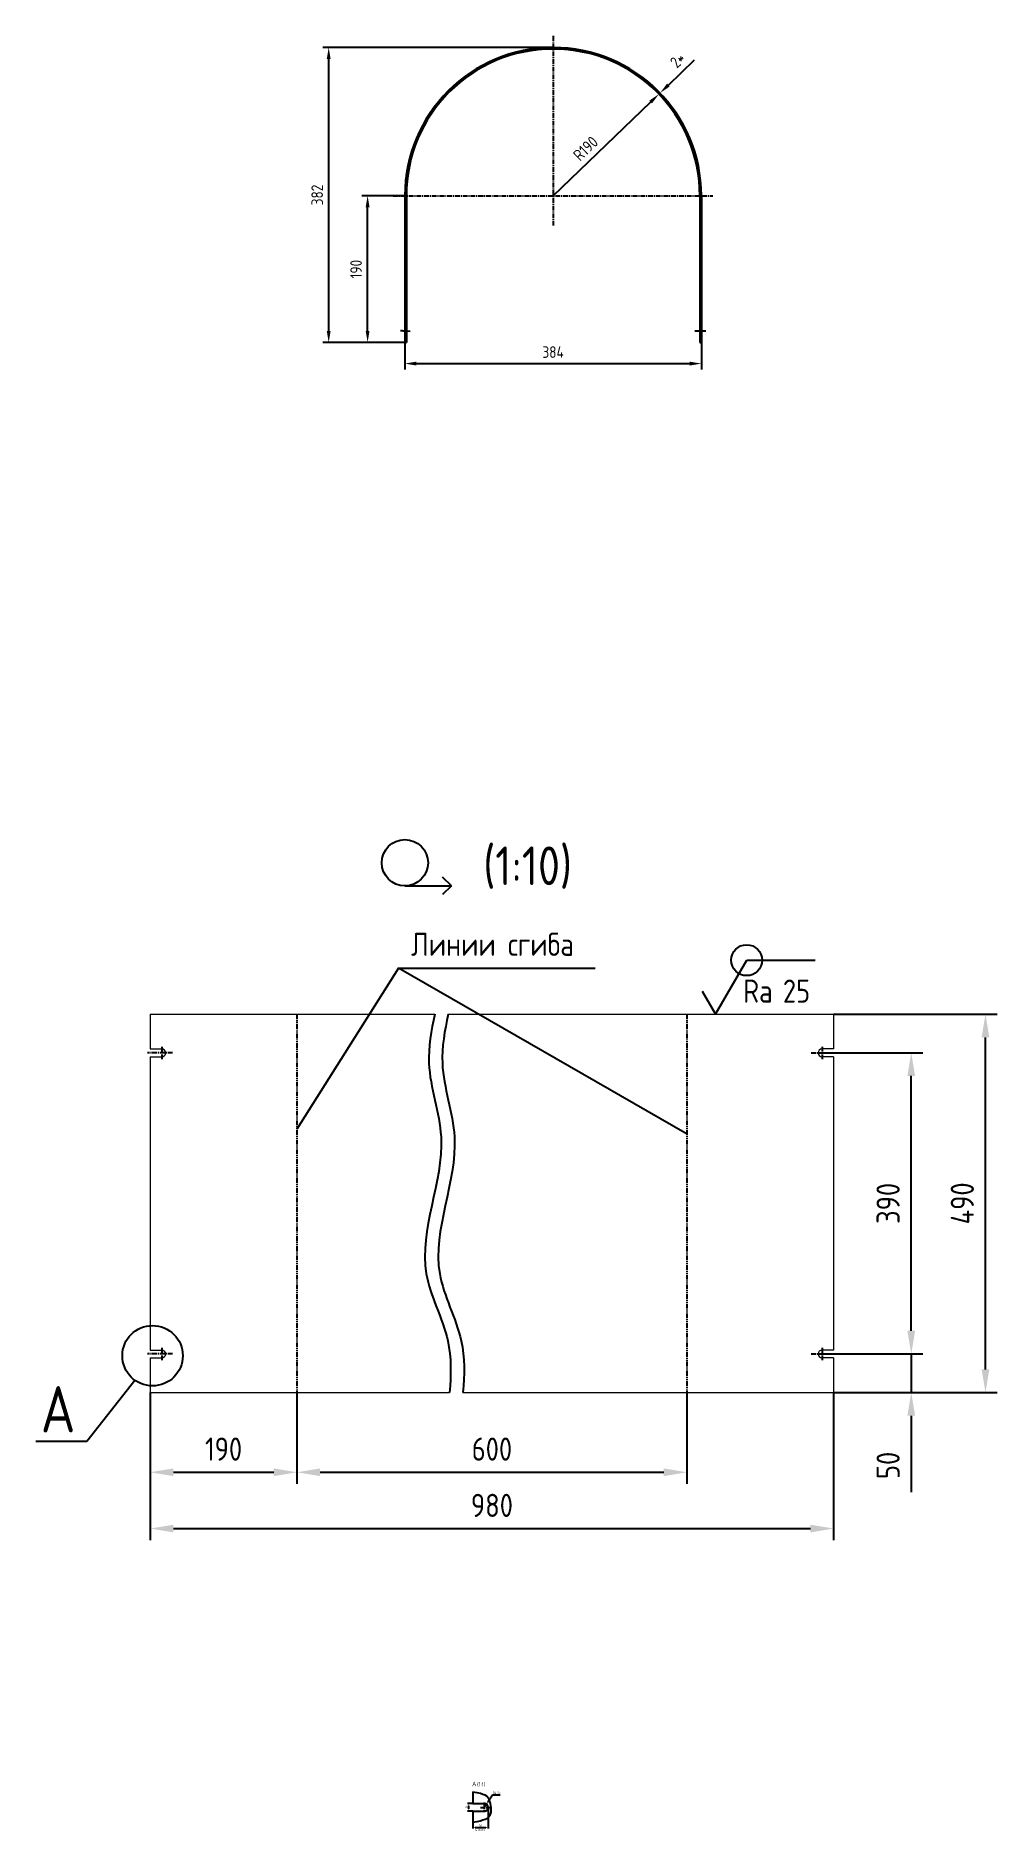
# Model space of a CAD drawing. Header units: millimetres. Extents: x 6080 to 7325, y -1997 to 328.
import ezdxf
from ezdxf.enums import TextEntityAlignment as Align

# ---------------------------------------------------------------- set-up
doc = ezdxf.new("R2010")
doc.units = ezdxf.units.MM
doc.header["$LTSCALE"] = 5
for name, pattern in [('CENTER', [2, 1.25, -0.25, 0.25, -0.25]), ('CENTER2', [1.125, 0.75, -0.125, 0.125, -0.125]), ('HIDDEN', [9.525, 6.35, -3.175]), ('PHANTOM', [2.5, 1.25, -0.25, 0.25, -0.25, 0.25, -0.25])]:
    doc.linetypes.add(name, pattern=pattern)
for name, color, linetype in [('Bord', 1, 'Continuous'), ('CEN', 5, 'CENTER'), ('Cont', 6, 'Continuous'), ('DIM', 7, 'Continuous'), ('Hide', 2, 'HIDDEN'), ('PHAN', 5, 'PHANTOM'), ('Text', 3, 'Continuous'), ('Textb', 6, 'Continuous')]:
    doc.layers.add(name, color=color, linetype=linetype)
doc.styles.add('Style1', font='romans.shx', dxfattribs={"width": 0.8})
doc.dimstyles.new('Copy of LIN_5', dxfattribs={"dimscale": 5, "dimtxt": 3, "dimasz": 3, "dimexe": 1.5, "dimexo": 0, "dimgap": 1.48, "dimtad": 1, "dimtoh": 1, "dimdec": 0, "dimzin": 12, "dimdsep": 46, "dimtxsty": 'Style1', "dimcen": 0, "dimclrt": 3, "dimadec": 0, "dimazin": 0, "dimtfac": 1, "dimtdec": 0, "dimtmove": 0, "dimatfit": 0, "dimfxl": 1, "dimtolj": 1, "dimtzin": 12, "dimarcsym": 0})
doc.dimstyles.new('Lin', dxfattribs={"dimtxt": 3, "dimasz": 3, "dimexe": 1.25, "dimexo": 0, "dimgap": 1, "dimtad": 1, "dimdec": 3, "dimtxsty": 'Style1', "dimcen": 2.5, "dimclrt": 3, "dimadec": 0, "dimazin": 0, "dimtfac": 1, "dimtdec": 3, "dimtmove": 0, "dimatfit": 3, "dimldrblk": 'DOT', "dimfxl": 1, "dimarcsym": 0})
doc.dimstyles.new('LIN10', dxfattribs={"dimscale": 10, "dimtxt": 3, "dimasz": 3, "dimexe": 1.5, "dimexo": 0, "dimgap": 1.5, "dimtad": 1, "dimdec": 0, "dimzin": 13, "dimdsep": 46, "dimtxsty": 'Style1', "dimcen": 0, "dimclrt": 3, "dimadec": 0, "dimazin": 0, "dimtfac": 1, "dimtdec": 0, "dimtmove": 0, "dimatfit": 3, "dimfxl": 1, "dimtolj": 1, "dimtzin": 13, "dimarcsym": 0})
doc.dimstyles.new('LIN_5', dxfattribs={"dimscale": 5, "dimtxt": 3, "dimasz": 3, "dimexe": 1.5, "dimexo": 0, "dimgap": 1.48, "dimtad": 1, "dimdec": 0, "dimzin": 12, "dimdsep": 46, "dimtxsty": 'Style1', "dimcen": 0, "dimclrt": 3, "dimadec": 0, "dimazin": 0, "dimtfac": 1, "dimtdec": 0, "dimtmove": 0, "dimatfit": 0, "dimfxl": 1, "dimtolj": 1, "dimtzin": 12, "dimarcsym": 0})

# ---------------------------------------------------------------- blocks, each defined once
blk = doc.blocks.new('*D5')
at = {"layer": 'DIM', "color": 0, "lineweight": -2, "transparency": 16777216}
for p, q in [((6558.1, 121.3), (6502.4, 121.3)), ((6509.9, -53.8), (6509.9, 106.3)), ((6558.1, -68.8), (6502.4, -68.8))]:
    blk.add_line(p, q, dxfattribs=at)
at = {"layer": 'DIM', "color": 0, "transparency": 16777216}
for points in [[(6507.4, 106.3), (6512.4, 106.3), (6509.9, 121.3)], [(6507.4, -53.8), (6512.4, -53.8), (6509.9, -68.8)]]:
    blk.add_solid(points, dxfattribs=at)
at = {"layer": 'DIM', "color": 3, "transparency": 16777216, "insert": (6495, 26.2), "char_height": 15, "attachment_point": 5, "rotation": 90, "style": 'Style1'}
blk.add_mtext('\\A1;190', dxfattribs=at)
blk = doc.blocks.new('*D6')
at = {"layer": 'DIM', "color": 0, "lineweight": -2, "transparency": 16777216}
for p, q in [((6558.1, -68.8), (6558.1, -103.7)), ((6942.1, -68.8), (6942.1, -103.7)), ((6573.1, -96.2), (6927.1, -96.2))]:
    blk.add_line(p, q, dxfattribs=at)
at = {"layer": 'DIM', "color": 0, "transparency": 16777216}
for points in [[(6573.1, -93.7), (6573.1, -98.7), (6558.1, -96.2)], [(6927.1, -93.7), (6927.1, -98.7), (6942.1, -96.2)]]:
    blk.add_solid(points, dxfattribs=at)
at = {"layer": 'DIM', "color": 3, "transparency": 16777216, "insert": (6750.1, -81.3), "char_height": 15, "attachment_point": 5, "style": 'Style1'}
blk.add_mtext('\\A1;384', dxfattribs=at)
blk = doc.blocks.new('*D7')
at = {"layer": 'DIM', "color": 0, "lineweight": -2, "transparency": 16777216}
for p, q in [((6750.1, 313.3), (6452, 313.3)), ((6459.5, -53.8), (6459.5, 298.3)), ((6558.1, -68.8), (6452, -68.8))]:
    blk.add_line(p, q, dxfattribs=at)
at = {"layer": 'DIM', "color": 0, "transparency": 16777216}
for points in [[(6457, 298.3), (6462, 298.3), (6459.5, 313.3)], [(6457, -53.8), (6462, -53.8), (6459.5, -68.8)]]:
    blk.add_solid(points, dxfattribs=at)
at = {"layer": 'DIM', "color": 3, "transparency": 16777216, "insert": (6444.6, 122.2), "char_height": 15, "attachment_point": 5, "rotation": 90, "style": 'Style1'}
blk.add_mtext('\\A1;382', dxfattribs=at)
blk = doc.blocks.new('*D8')
at = {"layer": 'DIM', "color": 0, "lineweight": -2, "transparency": 16777216}
for p, q in [((6228.4, -1429), (6228.4, -1547.3)), ((6418.4, -1429), (6418.4, -1547.3)), ((6258.4, -1532.3), (6388.4, -1532.3))]:
    blk.add_line(p, q, dxfattribs=at)
at = {"layer": 'DIM', "color": 0, "transparency": 16777216}
for points in [[(6258.4, -1527.3), (6258.4, -1537.3), (6228.4, -1532.3)], [(6388.4, -1527.3), (6388.4, -1537.3), (6418.4, -1532.3)]]:
    blk.add_solid(points, dxfattribs=at)
at = {"layer": 'DIM', "color": 3, "transparency": 16777216, "insert": (6323.4, -1502.3), "char_height": 30, "attachment_point": 5, "style": 'Style1'}
blk.add_mtext('\\A1;190', dxfattribs=at)
blk = doc.blocks.new('*D9')
at = {"layer": 'DIM', "color": 0, "lineweight": -2, "transparency": 16777216}
for p, q in [((6418.4, -1429), (6418.4, -1547.3)), ((6923.4, -1429), (6923.4, -1547.3)), ((6448.4, -1532.3), (6893.4, -1532.3))]:
    blk.add_line(p, q, dxfattribs=at)
at = {"layer": 'DIM', "color": 0, "transparency": 16777216}
for points in [[(6448.4, -1527.3), (6448.4, -1537.3), (6418.4, -1532.3)], [(6893.4, -1527.3), (6893.4, -1537.3), (6923.4, -1532.3)]]:
    blk.add_solid(points, dxfattribs=at)
at = {"layer": 'DIM', "color": 3, "transparency": 16777216, "insert": (6670.9, -1502.3), "char_height": 30, "attachment_point": 5, "style": 'Style1'}
blk.add_mtext('\\A1;600', dxfattribs=at)
blk = doc.blocks.new('*D10')
at = {"layer": 'DIM', "color": 0, "lineweight": -2, "transparency": 16777216}
for p, q in [((6228.4, -1429), (6228.4, -1620.2)), ((7113.4, -1429), (7113.4, -1620.2)), ((6258.4, -1605.2), (7083.4, -1605.2))]:
    blk.add_line(p, q, dxfattribs=at)
at = {"layer": 'DIM', "color": 0, "transparency": 16777216}
for points in [[(6258.4, -1600.2), (6258.4, -1610.2), (6228.4, -1605.2)], [(7083.4, -1600.2), (7083.4, -1610.2), (7113.4, -1605.2)]]:
    blk.add_solid(points, dxfattribs=at)
at = {"layer": 'DIM', "color": 3, "transparency": 16777216, "insert": (6670.9, -1575.2), "char_height": 30, "attachment_point": 5, "style": 'Style1'}
blk.add_mtext('\\A1;980', dxfattribs=at)
blk = doc.blocks.new('*D11')
at = {"layer": 'DIM', "color": 0, "lineweight": -2, "transparency": 16777216}
for p, q in [((7213.9, -1349), (7213.9, -1319)), ((7098.4, -1379), (7228.9, -1379)), ((7213.9, -1379), (7213.9, -1429)), ((7113.4, -1429), (7228.9, -1429)), ((7213.9, -1459), (7213.9, -1557.9))]:
    blk.add_line(p, q, dxfattribs=at)
at = {"layer": 'DIM', "color": 0, "transparency": 16777216}
for points in [[(7208.9, -1349), (7218.9, -1349), (7213.9, -1379)], [(7208.9, -1459), (7218.9, -1459), (7213.9, -1429)]]:
    blk.add_solid(points, dxfattribs=at)
at = {"layer": 'DIM', "color": 3, "transparency": 16777216, "insert": (7183.9, -1523.4), "char_height": 30, "attachment_point": 5, "rotation": 90, "style": 'Style1'}
blk.add_mtext('\\A1;50', dxfattribs=at)
blk = doc.blocks.new('ZNAK01')
at = {"layer": 'Textb', "style": 'Style1', "width": 0.8}
blk.add_attdef('А', text='', height=6, dxfattribs=at).set_placement((3.95, -0.02), align=Align.RIGHT)
blk.add_attdef('SC(1)', (5.07, -0.02), '', height=5, dxfattribs=at)
blk = doc.blocks.new('*D14')
at = {"layer": 'DIM', "color": 0, "lineweight": -2, "transparency": 16777216}
for p, q in [((6646, -1961.3), (6639.3, -1961.3)), ((6646, -1971.3), (6639.3, -1971.3)), ((6640.5, -1964.3), (6640.5, -1968.3))]:
    blk.add_line(p, q, dxfattribs=at)
at = {"layer": 'DIM', "color": 0, "transparency": 16777216}
for points in [[(6640, -1964.3), (6641, -1964.3), (6640.5, -1961.3)], [(6640, -1968.3), (6641, -1968.3), (6640.5, -1971.3)]]:
    blk.add_solid(points, dxfattribs=at)
at = {"layer": 'DIM', "color": 3, "transparency": 16777216, "insert": (6638, -1966.2), "char_height": 3, "attachment_point": 5, "rotation": 90, "style": 'Style1'}
blk.add_mtext('9', dxfattribs=at)
blk = doc.blocks.new('_Dot')
at = {"color": 0, "linetype": 'ByBlock', "lineweight": -2}
blk.add_line((-0.5, 0), (-1, 0), dxfattribs=at)
at = {"color": 0, "linetype": 'ByBlock', "const_width": 0.5}
blk.add_lwpolyline([(-0.25, 0, 1), (0.25, 0, 1)], format="xyb", close=True, dxfattribs=at)
blk = doc.blocks.new('*D13')
at = {"layer": 'DIM', "color": 0, "lineweight": -2, "transparency": 16777216}
for p, q in [((6666, -1966.3), (6666, -1993.9)), ((6646, -1986.1), (6646, -1993.9)), ((6663, -1992.7), (6649, -1992.7))]:
    blk.add_line(p, q, dxfattribs=at)
at = {"layer": 'DIM', "color": 0, "transparency": 16777216}
for points in [[(6649, -1992.2), (6649, -1993.2), (6646, -1992.7)], [(6663, -1992.2), (6663, -1993.2), (6666, -1992.7)]]:
    blk.add_solid(points, dxfattribs=at)
at = {"layer": 'DIM', "color": 3, "transparency": 16777216, "insert": (6656, -1990.2), "char_height": 3, "attachment_point": 5, "style": 'Style1'}
blk.add_mtext('20', dxfattribs=at)
blk = doc.blocks.new('*D12')
at = {"layer": 'DIM', "color": 0, "lineweight": -2, "transparency": 16777216}
for p, q in [((6671.5, -1950.7), (6665.5, -1959.7)), ((6681.6, -1950.7), (6671.5, -1950.7)), ((6661, -1966.3), (6663.8, -1962.2))]:
    blk.add_line(p, q, dxfattribs=at)
at = {"layer": 'DIM', "color": 0, "transparency": 16777216}
blk.add_solid([(6665, -1959.4), (6665.9, -1960), (6663.8, -1962.2)], dxfattribs=at)
at = {"layer": 'DIM', "color": 3, "transparency": 16777216, "insert": (6677.1, -1947.9), "char_height": 3, "attachment_point": 5, "style": 'Style1'}
blk.add_mtext('R4,5*', dxfattribs=at)
blk = doc.blocks.new('A$C6CF913E7')
at = {"layer": 'Text'}
blk.add_circle((0, 0), 2, dxfattribs=at)
blk = doc.blocks.new('sherISO_07')
at = {"layer": 'Text'}
blk.add_line((4.04, 7), (12.93, 7), dxfattribs=at)
blk.add_lwpolyline([(-1.73, 3), (0, 0), (4.04, 7)], dxfattribs=at)
blk.add_blockref('A$C6CF913E7', (4.04, 7))
at = {"layer": 'Text', "style": 'Style1', "width": 0.8}
blk.add_text('Ra', height=3, dxfattribs=at).set_placement((3.58, 1.5))
blk.add_attdef('25', (8.73, 1.5), '', height=3, dxfattribs=at)
blk = doc.blocks.new('*D18')
at = {"layer": 'DIM', "color": 0, "lineweight": -2, "transparency": 16777216}
for p, q in [((7098.4, -989), (7228.9, -989)), ((7213.9, -1349), (7213.9, -1019)), ((7098.4, -1379), (7228.9, -1379))]:
    blk.add_line(p, q, dxfattribs=at)
at = {"layer": 'DIM', "color": 0, "transparency": 16777216}
for points in [[(7208.9, -1019), (7218.9, -1019), (7213.9, -989)], [(7208.9, -1349), (7218.9, -1349), (7213.9, -1379)]]:
    blk.add_solid(points, dxfattribs=at)
at = {"layer": 'DIM', "color": 3, "transparency": 16777216, "insert": (7183.9, -1184), "char_height": 30, "attachment_point": 5, "rotation": 90, "style": 'Style1'}
blk.add_mtext('\\A1;390', dxfattribs=at)
blk = doc.blocks.new('*D19')
at = {"layer": 'DIM', "color": 0, "lineweight": -2, "transparency": 16777216}
for p, q in [((7113.4, -939), (7325, -939)), ((7310, -1399), (7310, -969)), ((7113.4, -1429), (7325, -1429))]:
    blk.add_line(p, q, dxfattribs=at)
at = {"layer": 'DIM', "color": 0, "transparency": 16777216}
for points in [[(7305, -969), (7315, -969), (7310, -939)], [(7305, -1399), (7315, -1399), (7310, -1429)]]:
    blk.add_solid(points, dxfattribs=at)
at = {"layer": 'DIM', "color": 3, "transparency": 16777216, "insert": (7280, -1184), "char_height": 30, "attachment_point": 5, "rotation": 90, "style": 'Style1'}
blk.add_mtext('\\A1;490', dxfattribs=at)
blk = doc.blocks.new('*D20')
at = {"layer": 'DIM', "color": 0, "lineweight": -2, "transparency": 16777216}
blk.add_line((6750.1, 121.3), (6876.3, 242.5), dxfattribs=at)
at = {"layer": 'DIM', "color": 0, "transparency": 16777216}
blk.add_solid([(6874.6, 244.3), (6878, 240.7), (6887.1, 252.9)], dxfattribs=at)
at = {"layer": 'DIM', "color": 3, "transparency": 16777216, "insert": (6792.2, 182.4), "char_height": 15, "attachment_point": 5, "rotation": 43.8406, "style": 'Style1'}
blk.add_mtext('\\A1;R190', dxfattribs=at)

msp = doc.modelspace()

# ---------------------------------------------------------------- linework, layer by layer
at = {"layer": 'Bord'}
for points, knots in [([(6596.7797, -939.0194), (6592.4054, -960.227), (6582.4615, -1013.4841), (6626.004, -1123.9416), (6559.3497, -1249.2138), (6619.0884, -1353.3333), (6618.0918, -1406.2544), (6615.9296, -1429.0194)], [6.019470786, 6.019470786, 6.019470786, 6.019470786, 69.990414579, 166.754606639, 344.878491688, 436.030580962, 503.632132514, 503.632132514, 503.632132514, 503.632132514]), ([(6614.1499, -939.0194), (6609.7755, -960.227), (6599.8317, -1013.4841), (6643.3742, -1123.9416), (6576.7199, -1249.2138), (6636.4586, -1353.3333), (6635.462, -1406.2544), (6633.2998, -1429.0194)], [6.019470786, 6.019470786, 6.019470786, 6.019470786, 69.990414579, 166.754606639, 344.878491688, 436.030580962, 503.632132514, 503.632132514, 503.632132514, 503.632132514]), ([(6646.0166, -1946.2345), (6662.2751, -1948.727), (6668.3966, -1954.3384), (6671.7472, -1978.2115), (6661.7438, -1983.2776), (6646.0166, -1986.0765)], [15.901413488, 15.901413488, 15.901413488, 15.901413488, 49.880270595, 91.105973824, 118.435639507, 118.435639507, 118.435639507, 118.435639507])]:
    msp.add_open_spline(points, degree=3, knots=knots, dxfattribs=at)
at = {"layer": 'CEN'}
for p, q in [((6750.0763, 328.2695), (6750.0763, 82.5095)), ((6543.0763, 121.2695), (6957.0763, 121.2695)), ((6257.368, -989.0194), (6224.7551, -989.0194)), ((6243.3699, -981.2059), (6243.3699, -997.2059)), ((7084.3718, -989.0194), (7116.9847, -989.0194)), ((7098.3699, -981.2059), (7098.3699, -997.2059)), ((6243.3699, -1371.2059), (6243.3699, -1387.2059)), ((7098.3699, -1371.2059), (7098.3699, -1387.2059)), ((6257.368, -1379.0194), (6224.7551, -1379.0194)), ((7084.3718, -1379.0194), (7116.9847, -1379.0194)), ((6655.9162, -1966.3265), (6668.9239, -1966.3265)), ((6661.0166, -1960.1405), (6661.0166, -1972.6127))]:
    msp.add_line(p, q, dxfattribs=at)
at = {"layer": 'Cont', "lineweight": -3}
msp.add_line((6558.0763, 121.2695), (6558.0763, -68.7982), dxfattribs=at)
at = {"layer": 'Cont'}
for p, q in [((6560.0763, 121.2695), (6560.0763, -68.7982)), ((6940.0763, 121.2695), (6940.0763, -68.7982)), ((6942.0763, 121.2695), (6942.0763, -68.7982)), ((6558.0763, 11.2018), (6558.0763, -68.7982)), ((6942.0763, 11.2018), (6942.0763, -68.7982)), ((6558.0763, -68.7982), (6560.0763, -68.7982)), ((6560.0763, -68.7982), (6558.0763, -68.7982)), ((6560.0763, -68.7982), (6558.0763, -68.7982)), ((6940.0763, -68.7982), (6942.0763, -68.7982)), ((6940.0763, -68.7982), (6942.0763, -68.7982)), ((6942.0763, -68.7982), (6940.0763, -68.7982)), ((6618.3321, -772.7052), (6607.0184, -761.3915)), ((6558.1821, -772.7052), (6618.3321, -772.7052)), ((6618.3321, -772.7052), (6607.0184, -784.0189)), ((6646.0166, -1946.2345), (6646.0166, -1961.3265)), ((6646.0166, -1961.3265), (6661.0166, -1961.3265)), ((6646.0166, -1971.3265), (6646.0166, -1986.0765)), ((6646.0166, -1971.3265), (6661.0166, -1971.3265))]:
    msp.add_line(p, q, dxfattribs=at)
at = {"layer": 'Cont', "color": 5, "linetype": 'CENTER2'}
for p, q in [((6564.9195, -54.6517), (6552.326, -53.7982)), ((6933.7825, -53.7982), (6947.8265, -53.7982))]:
    msp.add_line(p, q, dxfattribs=at)
at = {"layer": 'Cont', "lineweight": 20}
for p, q in [((6228.3699, -939.0194), (6228.3699, -984.0194)), ((6228.3699, -939.0194), (6596.7797, -939.0194)), ((6614.1499, -939.0194), (7113.3699, -939.0194)), ((7113.3699, -939.0194), (7113.3699, -984.0194)), ((6228.3699, -984.0194), (6243.3699, -984.0194)), ((6228.3699, -994.0194), (6243.3699, -994.0194)), ((6228.3699, -994.0194), (6228.3699, -1374.0194)), ((7113.3699, -984.0194), (7098.3699, -984.0194)), ((7113.3699, -994.0194), (7098.3699, -994.0194)), ((7113.3699, -994.0194), (7113.3699, -1374.0194)), ((7113.3699, -1253.8963), (7113.3699, -1291.1782)), ((6228.3699, -1260.765), (6228.3699, -1298.5976)), ((6228.3699, -1374.0194), (6243.3699, -1374.0194)), ((6228.3699, -1384.0194), (6243.3699, -1384.0194)), ((6228.3699, -1384.0194), (6228.3699, -1429.0194)), ((6228.3699, -1384.0194), (6228.3699, -1429.0194)), ((7113.3699, -1374.0194), (7098.3699, -1374.0194)), ((7113.3699, -1384.0194), (7098.3699, -1384.0194)), ((7113.3699, -1384.0194), (7113.3699, -1429.0194)), ((7113.3699, -1384.0194), (7113.3699, -1429.0194)), ((6228.3699, -1429.0194), (6615.9296, -1429.0194)), ((6633.2998, -1429.0194), (7113.3699, -1429.0194))]:
    msp.add_line(p, q, dxfattribs=at)
at = {"layer": 'Cont'}
msp.add_circle((6558.1821, -742.7052), 30, dxfattribs=at)
for centre, radius, start, end in [((6750.0763, 121.2695), 192, 0, 180), ((6750.0763, 121.2695), 190, 0, 180), ((6661.0166, -1966.3265), 5, 270, 90)]:
    msp.add_arc(centre, radius, start, end, dxfattribs=at)
at = {"layer": 'Cont', "lineweight": 20}
for centre, start, end in [((6243.3699, -989.0194), 270, 90), ((7098.3699, -989.0194), 90, 270), ((6243.3699, -1379.0194), 270, 90), ((7098.3699, -1379.0194), 90, 270)]:
    msp.add_arc(centre, 5, start, end, dxfattribs=at)
at = {"layer": 'DIM'}
for p, q in [((6899.393, 264.6344), (6933.29, 297.1094)), ((6876.2861, 242.4969), (6865.4547, 232.1199)), ((6887.1175, 252.8738), (6888.5616, 254.2574)), ((6550.0869, -879.1145), (6418.3387, -1087.8415)), ((6923.7965, -1094.205), (6550.0869, -879.1145)), ((6550.0869, -879.1145), (6804.5197, -879.1145)), ((6146.4679, -1492.0319), (6208.6315, -1413.1366)), ((6080.3902, -1492.0319), (6146.4679, -1492.0319))]:
    msp.add_line(p, q, dxfattribs=at)
msp.add_circle((6231.4206, -1381.3355), 39.1235, dxfattribs=at)
for points in [[(6897.6635, 266.4396), (6901.1225, 262.8292), (6888.5616, 254.2574)], [(6874.5566, 244.3021), (6878.0156, 240.6916), (6887.1175, 252.8738)]]:
    msp.add_solid(points, dxfattribs=at)
at = {"layer": 'PHAN'}
for p, q in [((6418.3699, -939.0194), (6418.3699, -1429.0194)), ((6923.3699, -939.0194), (6923.3699, -1429.0194))]:
    msp.add_line(p, q, dxfattribs=at)

# ---------------------------------------------------------------- block references
at = {"layer": 'DIM'}
ref = msp.add_blockref('ZNAK01', (6608.9338, -771.4742), dxfattribs=dict(at, xscale=10, yscale=10, zscale=10))
ref.add_attrib('SC(1)', '(1:10)', (6659.6571, -771.6723), dxfattribs={"layer": 'Textb', "height": 50, "style": 'Style1', "width": 0.8})
at = {"layer": 'DIM', "xscale": 10, "yscale": 10, "zscale": 10}
msp.add_blockref('sherISO_07', (6960.3627, -939.0194), dxfattribs=at).add_auto_attribs({'25': '25'})
at = {"layer": 'DIM'}
ref = msp.add_blockref('ZNAK01', (6092.1124, -1480.4279), dxfattribs=dict(at, xscale=10, yscale=10, zscale=10))
ref.add_attrib('А', 'А', dxfattribs={"layer": 'Textb', "height": 60, "style": 'Style1', "width": 0.8}).set_placement((6131.6178, -1480.626), align=Align.RIGHT)
at = {"layer": 'Hide'}
msp.add_blockref('ZNAK01', (6646.634, -1938.978), dxfattribs=at).add_auto_attribs({'А': 'А', 'SC(1)': '(1:1)'})

# ---------------------------------------------------------------- texts
at = {"layer": 'DIM', "color": 3, "insert": (6911.4494, 296.8195), "char_height": 15, "attachment_point": 5, "rotation": 43.7725997, "style": 'Style1'}
msp.add_mtext('\\A1;2*', dxfattribs=at)
at = {"layer": 'Text', "lineweight": -3, "style": 'Style1', "width": 0.8}
msp.add_text('Линии сгиба', height=30, dxfattribs=at).set_placement((6566.2721, -863.375))
at = {"layer": 'Text', "style": 'Style1', "width": 0.8}
msp.add_text('4 паза', height=3, dxfattribs=at).set_placement((6649.2976, -1997.101))

# ---------------------------------------------------------------- dimensions: what is measured, and where the dimension line sits
at = {"layer": 'DIM'}
for base, p1, p2, dimstyle, picture, middle in [((6459.5435, 313.2695), (6558.0763, -68.7982), (6750.0763, 313.2695), 'Copy of LIN_5', '*D7', (6444.6435, 122.2356)), ((6509.9037, 121.2695), (6558.0763, -68.7982), (6558.0763, 121.2695), 'LIN_5', '*D5', (6495.0037, 26.2356)), ((7310.0215, -939.0194), (7113.3699, -1429.0194), (7113.3699, -939.0194), 'LIN10', '*D19', (7280.0215, -1184.0194)), ((7213.9016, -989.0194), (7098.3699, -1379.0194), (7098.3699, -989.0194), 'LIN10', '*D18', (7183.9016, -1184.0194))]:
    dim = msp.add_linear_dim(base=base, p1=p1, p2=p2, angle=90, dimstyle=dimstyle, dxfattribs=at)
    dim.commit()
    dim.dimension.update_dxf_attribs({"geometry": picture, "text_midpoint": middle})
dim = msp.add_radius_dim(center=(6750.0763, 121.2695), mpoint=(6887.1175, 252.8738), dimstyle='Copy of LIN_5', dxfattribs=at)
dim.commit()
dim.dimension.update_dxf_attribs({"geometry": '*D20', "text_midpoint": (6802.5229, 171.6353), "dimtype": 164})
for base, p1, p2, dimstyle, picture, middle in [((6942.0763, -96.2431), (6558.0763, -68.7982), (6942.0763, -68.7982), 'Copy of LIN_5', '*D6', (6750.0763, -81.3431)), ((6418.3699, -1532.3333), (6228.3699, -1429.0194), (6418.3699, -1429.0194), 'LIN10', '*D8', (6323.3699, -1502.3333)), ((6646.0166, -1992.6842), (6666.0166, -1966.3265), (6646.0166, -1986.0765), 'Lin', '*D13', (6656.0166, -1990.1842))]:
    dim = msp.add_linear_dim(base=base, p1=p1, p2=p2, dimstyle=dimstyle, dxfattribs=at)
    dim.commit()
    dim.dimension.update_dxf_attribs({"geometry": picture, "text_midpoint": middle})
dim = msp.add_linear_dim(base=(7213.9016, -1379.0194), p1=(7113.3699, -1429.0194), p2=(7098.3699, -1379.0194), angle=90, dimstyle='LIN10', dxfattribs=at)
dim.commit()
dim.dimension.update_dxf_attribs({"geometry": '*D11', "text_midpoint": (7213.9016, -1523.448), "dimtype": 160})
for base, p1, p2, text, picture, middle in [((7113.3699, -1605.2066), (6228.3699, -1429.0194), (7113.3699, -1429.0194), '980', '*D10', (6670.8699, -1575.2066)), ((6923.3699, -1532.3333), (6418.3699, -1429.0194), (6923.3699, -1429.0194), '600', '*D9', (6670.8699, -1502.3333))]:
    dim = msp.add_linear_dim(base=base, p1=p1, p2=p2, text=text, dimstyle='LIN10', dxfattribs=at)
    dim.commit()
    dim.dimension.update_dxf_attribs({"geometry": picture, "text_midpoint": middle})
dim = msp.add_radius_dim(center=(6661.0166, -1966.3265), mpoint=(6663.7949, -1962.1695), text='R4,5*', dimstyle='Lin', override={"dimtoh": 1}, dxfattribs=at)
dim.commit()
dim.dimension.update_dxf_attribs({"geometry": '*D12', "text_midpoint": (6677.0609, -1950.6565), "dimtype": 164})
dim = msp.add_linear_dim(base=(6640.5295, -1971.3265), p1=(6646.0166, -1961.3265), p2=(6646.0166, -1971.3265), angle=90, text='9', dimstyle='Lin', dxfattribs=at)
dim.commit()
dim.dimension.update_dxf_attribs({"geometry": '*D14', "text_midpoint": (6640.5295, -1966.2145), "dimtype": 160})

doc.saveas('drawing.dxf')
